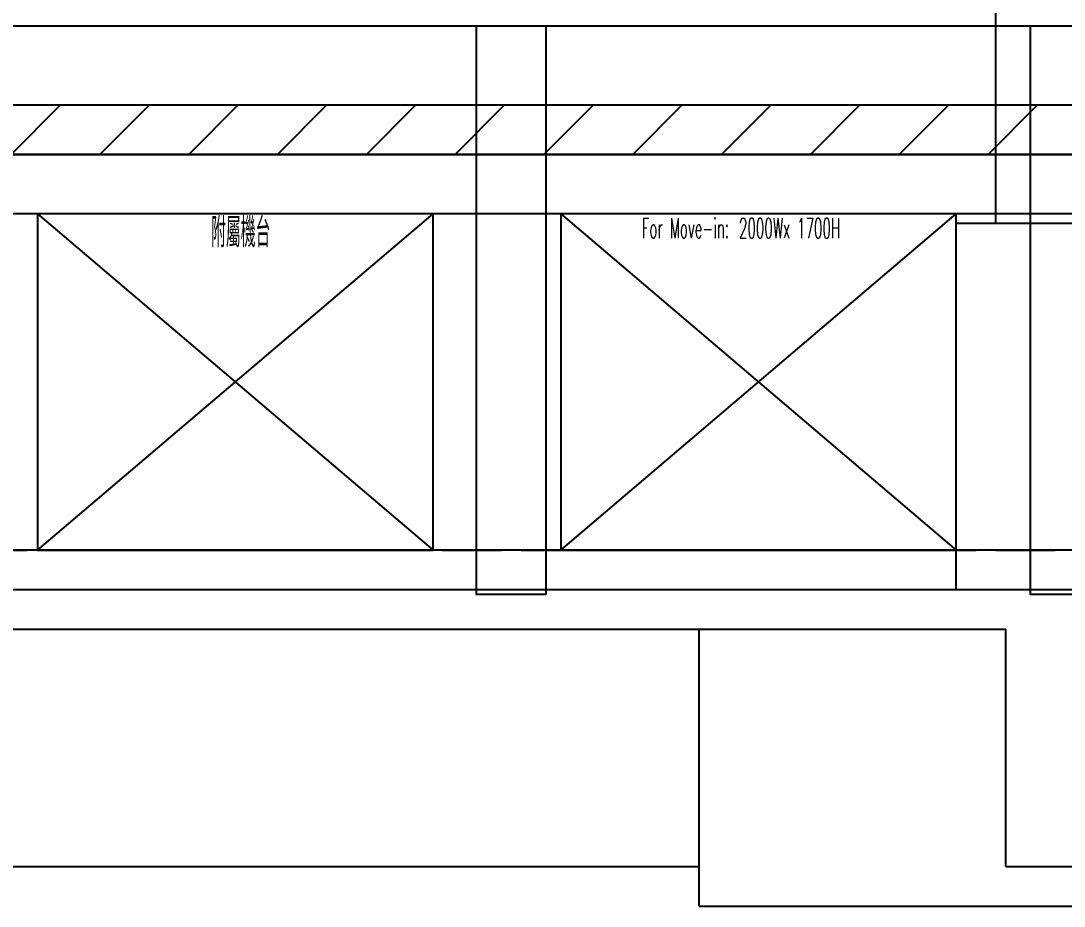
# Model space of a CAD drawing. Extents: x -3080 to 28500, y -1326 to 31609.
# Drawn here: x 18792 to 19320, y 26141 to 26588 of the extents above; entities that cross this region are included whole.
import ezdxf
from ezdxf.enums import TextEntityAlignment as Align
from ezdxf.xclip import XClip

# ---------------------------------------------------------------- set-up
doc = ezdxf.new("R2010")
doc.units = 0
doc.header["$LTSCALE"] = 100
doc.header["$XCLIPFRAME"] = 2
doc.linetypes.add('188K-SM-07-F10-MECH-CR PIPE-Y2257103$0$X-S-FAB_SL ALL$0$HIDDEN', pattern=[0.4, 0.3, -0.1])
for name, color, linetype in [('0-xref', 8, 'Continuous'), ('188K-SM-07-F10-MECH-CR PIPE-Y2257103$0$0-FIRE', 1, 'Continuous'), ('188K-SM-07-F10-MECH-CR PIPE-Y2257103$0$0-hookupzoom', 4, 'Continuous'), ('188K-SM-07-F10-MECH-CR PIPE-Y2257103$0$X-S-FAB_SL ALL$0$ASP_1', 1, 'Continuous'), ('188K-SM-07-F10-MECH-CR PIPE-Y2257103$0$X-S-FAB_SL ALL$0$ASP_8', 8, 'Continuous'), ('188K-SM-07-F10-MECH-CR PIPE-Y2257103$0$X-S-FAB_SL ALL$0$BEAM-S', 2, 'Continuous'), ('188K-SM-07-F10-MECH-CR PIPE-Y2257103$0$X-S-FAB_SL ALL$0$HID', 5, '188K-SM-07-F10-MECH-CR PIPE-Y2257103$0$X-S-FAB_SL ALL$0$HIDDEN')]:
    doc.layers.add(name, color=color, linetype=linetype)
doc.styles.add('188K-SM-07-F10-MECH-CR PIPE-Y2257103$0$XCL-SEC 7-HVAC-PIPING-P-T13007$0$LK-TXT2-E', font='romans.shx', dxfattribs={"width": 0.8, "bigfont": 'chineset.shx'})

# ---------------------------------------------------------------- blocks, each defined once
blk = doc.blocks.new('*U1541')
at = {"color": 241}
blk.add_lwpolyline([(17.5, 50), (-17.5, 50), (-17.5, 337.5), (17.5, 337.5)], close=True, dxfattribs=at)
blk = doc.blocks.new('188K-SM-07-F10-MECH-CR PIPE-Y2257103$0$X-S-FAB_SL ALL')
at = {"color": 241}
for p, q in [((-2628.521, -72748.977), (19076.479, -72748.977)), ((-2628.521, -72788.977), (19076.479, -72788.977))]:
    blk.add_line(p, q, dxfattribs=at)
at = {"layer": '188K-SM-07-F10-MECH-CR PIPE-Y2257103$0$X-S-FAB_SL ALL$0$ASP_1'}
for p, q in [((12198.979, -73033.977), (19076.479, -73033.977)), ((14036.479, -73053.977), (14816.479, -73053.977)), ((14816.479, -73173.977), (14816.479, -73053.977)), ((14816.479, -73173.977), (14876.479, -73173.977))]:
    blk.add_line(p, q, dxfattribs=at)
at = {"layer": '188K-SM-07-F10-MECH-CR PIPE-Y2257103$0$X-S-FAB_SL ALL$0$ASP_8'}
for p, q in [((14811.479, -72848.977), (14811.479, -71981.477)), ((14791.479, -73033.977), (14791.479, -72848.977)), ((14901.479, -72848.977), (14791.479, -72848.977)), ((14661.479, -73193.977), (14661.479, -73053.977)), ((14081.479, -73173.977), (14661.479, -73173.977)), ((14661.479, -73193.977), (15031.479, -73193.977))]:
    blk.add_line(p, q, dxfattribs=at)
at = {"layer": '188K-SM-07-F10-MECH-CR PIPE-Y2257103$0$X-S-FAB_SL ALL$0$HID'}
blk.add_line((-2628.521, -73013.977), (19076.479, -73013.977), dxfattribs=at)
at = {"layer": '188K-SM-07-F10-MECH-CR PIPE-Y2257103$0$X-S-FAB_SL ALL$0$BEAM-S'}
for p in [(14566.479, -73086.477), (14846.479, -73086.477)]:
    blk.add_blockref('*U1541', p, dxfattribs=at)
blk = doc.blocks.new('188K-SM-07-F10-MECH-CR PIPE-Y2257103')
at = {"layer": '188K-SM-07-F10-MECH-CR PIPE-Y2257103$0$0-FIRE'}
h = blk.add_hatch(dxfattribs=at)
h.set_pattern_fill('ANSI31', color=256, scale=10)
h.set_pattern_definition([(45, (0, 99332.263), (-22.45064, 22.45064), [])])
h.paths.add_polyline_path([(23550, 26520.786), (1845, 26520.786), (1845, 26545.786), (23550, 26545.786)])
blk.add_line((23502.5, 26320.786), (1845, 26320.786))
blk.add_lwpolyline([(23550, 26520.786), (1845, 26520.786), (1845, 26545.786), (23550, 26545.786)], close=True, dxfattribs=at)
at = {"layer": '188K-SM-07-F10-MECH-CR PIPE-Y2257103$0$0-hookupzoom'}
blk.add_lwpolyline([(23550, 26490.786), (1845, 26490.786), (1845, 26520.786), (23550, 26520.786)], close=True, dxfattribs=at)
ref = blk.add_blockref('188K-SM-07-F10-MECH-CR PIPE-Y2257103$0$X-S-FAB_SL ALL', (4473.521, 99334.763))
XClip(ref).set_block_clipping_path([(-7553.4648570136, -75341.9369645483), (24026.2025623869, -67725.7696244382)])
for p, q in [((18800.466, 26490.786), (19000.466, 26320.786)), ((18800.466, 26320.786), (19000.466, 26490.786)), ((19065, 26490.786), (19265, 26320.786)), ((19065, 26320.786), (19265, 26490.786))]:
    blk.add_line(p, q, dxfattribs=at)
for points in [[(18800.466, 26320.786), (19000.466, 26320.786), (19000.466, 26490.786), (18800.466, 26490.786)], [(19065, 26320.786), (19265, 26320.786), (19265, 26490.786), (19065, 26490.786)]]:
    blk.add_lwpolyline(points, close=True, dxfattribs=at)
at = {"layer": '188K-SM-07-F10-MECH-CR PIPE-Y2257103$0$0-hookupzoom', "style": '188K-SM-07-F10-MECH-CR PIPE-Y2257103$0$XCL-SEC 7-HVAC-PIPING-P-T13007$0$LK-TXT2-E', "width": 0.5}
for s, height, p in [('附屬機台', 15, (18888.228, 26481.297, 0)), ('For Move-in:\u30002000Wx 1700H', 10, (19105.962, 26483.47, 0))]:
    blk.add_text(s, height=height, dxfattribs=at).set_placement(p, align=Align.MIDDLE_LEFT)

msp = doc.modelspace()

# ---------------------------------------------------------------- block references
at = {"layer": '0-xref'}
msp.add_blockref('188K-SM-07-F10-MECH-CR PIPE-Y2257103', (0, 0), dxfattribs=at)

doc.saveas('drawing.dxf')
